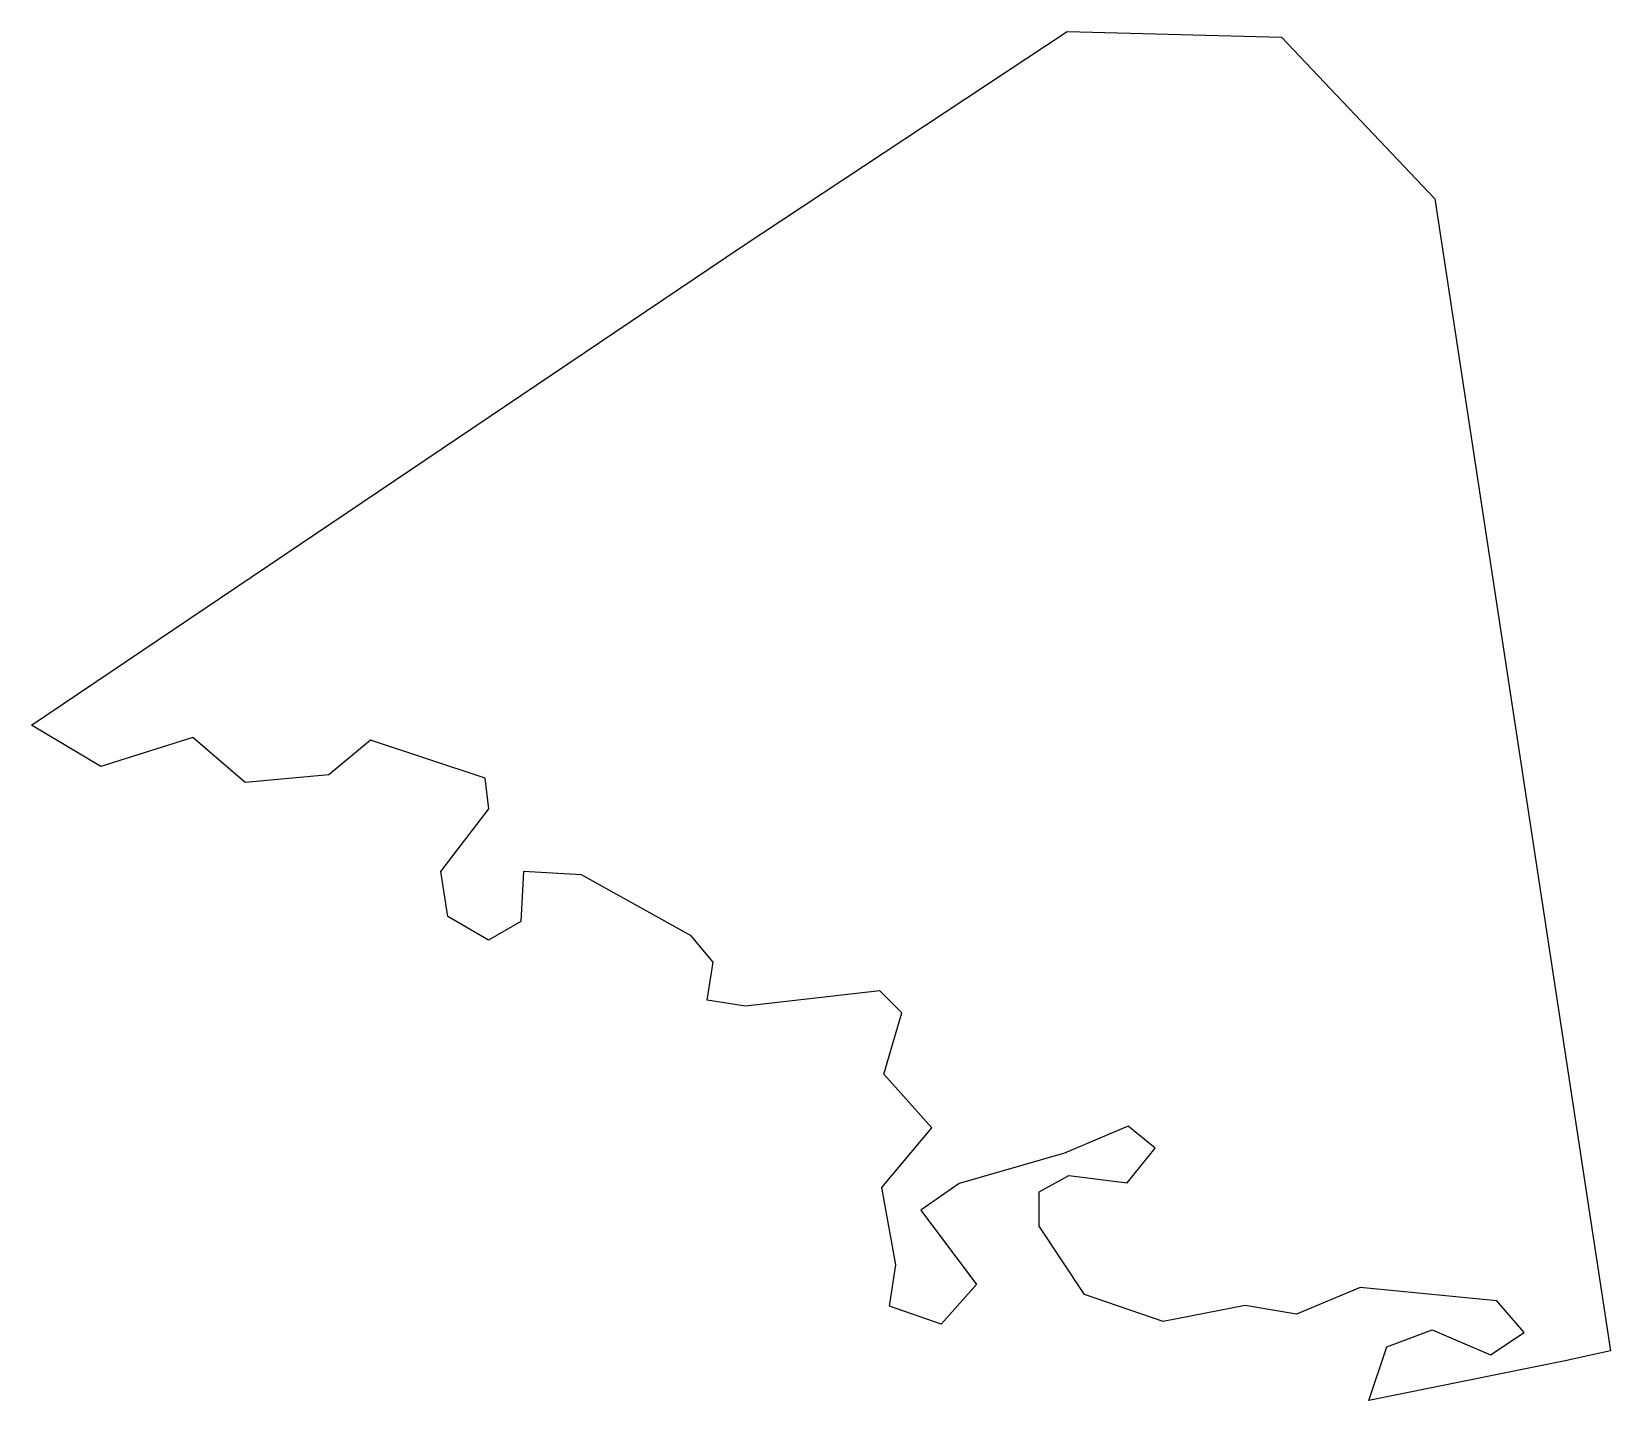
# Model space of a CAD drawing. Header units: metres. Extents: x 555617 to 555727, y 5031268 to 5031364.
import ezdxf

# ---------------------------------------------------------------- set-up
doc = ezdxf.new("R2010")
doc.units = ezdxf.units.M

msp = doc.modelspace()

# ---------------------------------------------------------------- linework, layer by layer
at = {"linetype": 'Continuous'}
for p, q in [((555666.41, 5031348.82), (555689.22, 5031363.88)), ((555689.22, 5031363.88), (555704.23, 5031363.48)), ((555704.23, 5031363.48), (555714.96, 5031352.17)), ((555714.96, 5031352.17), (555727.26, 5031271.53)), ((555616.7, 5031315.34), (555666.41, 5031348.82)), ((555621.54, 5031312.43), (555616.7, 5031315.34)), ((555627.99, 5031314.47), (555621.54, 5031312.43)), ((555631.65, 5031311.31), (555627.99, 5031314.47)), ((555640.43, 5031314.29), (555637.51, 5031311.86)), ((555648.46, 5031311.62), (555640.43, 5031314.29)), ((555637.51, 5031311.86), (555631.65, 5031311.31)), ((555648.71, 5031309.48), (555648.46, 5031311.62)), ((555645.35, 5031305.08), (555648.71, 5031309.48)), ((555645.85, 5031301.93), (555645.35, 5031305.08)), ((555651.15, 5031305.08), (555650.96, 5031301.58)), ((555655.21, 5031304.85), (555651.15, 5031305.08)), ((555662.88, 5031300.58), (555655.21, 5031304.85)), ((555648.7, 5031300.29), (555645.85, 5031301.93)), ((555650.96, 5031301.58), (555648.7, 5031300.29)), ((555664.42, 5031298.74), (555662.88, 5031300.58)), ((555664, 5031296.08), (555664.42, 5031298.74)), ((555676.1, 5031296.74), (555666.7, 5031295.65)), ((555677.64, 5031295.2), (555676.1, 5031296.74)), ((555666.7, 5031295.65), (555664, 5031296.08)), ((555676.39, 5031290.91), (555677.64, 5031295.2)), ((555679.73, 5031287.14), (555676.39, 5031290.91)), ((555676.25, 5031282.96), (555679.73, 5031287.14)), ((555693.48, 5031287.27), (555689.04, 5031285.38)), ((555695.39, 5031285.73), (555693.48, 5031287.27)), ((555693.42, 5031283.29), (555695.39, 5031285.73)), ((555689.04, 5031285.38), (555681.65, 5031283.24)), ((555687.26, 5031282.67), (555689.33, 5031283.81)), ((555689.33, 5031283.81), (555693.42, 5031283.29)), ((555677.21, 5031277.56), (555676.25, 5031282.96)), ((555681.65, 5031283.24), (555678.96, 5031281.39)), ((555687.26, 5031280.27), (555687.26, 5031282.67)), ((555678.96, 5031281.39), (555682.87, 5031276.19)), ((555690.43, 5031275.48), (555687.26, 5031280.27)), ((555676.78, 5031274.66), (555677.21, 5031277.56)), ((555682.87, 5031276.19), (555680.4, 5031273.41)), ((555709.73, 5031275.96), (555705.27, 5031274.11)), ((555719.3, 5031275.03), (555709.73, 5031275.96)), ((555680.4, 5031273.41), (555676.78, 5031274.66)), ((555695.95, 5031273.58), (555690.43, 5031275.48)), ((555701.68, 5031274.71), (555695.95, 5031273.58)), ((555705.27, 5031274.11), (555701.68, 5031274.71)), ((555721.21, 5031272.82), (555719.3, 5031275.03)), ((555711.61, 5031271.82), (555714.77, 5031273.01)), ((555714.77, 5031273.01), (555718.86, 5031271.26)), ((555718.86, 5031271.26), (555721.21, 5031272.82)), ((555710.35, 5031268.07), (555711.61, 5031271.82)), ((555727.26, 5031271.53), (555724.08, 5031270.84)), ((555724.08, 5031270.84), (555710.35, 5031268.07))]:
    msp.add_line(p, q, dxfattribs=at)

doc.saveas('drawing.dxf')
